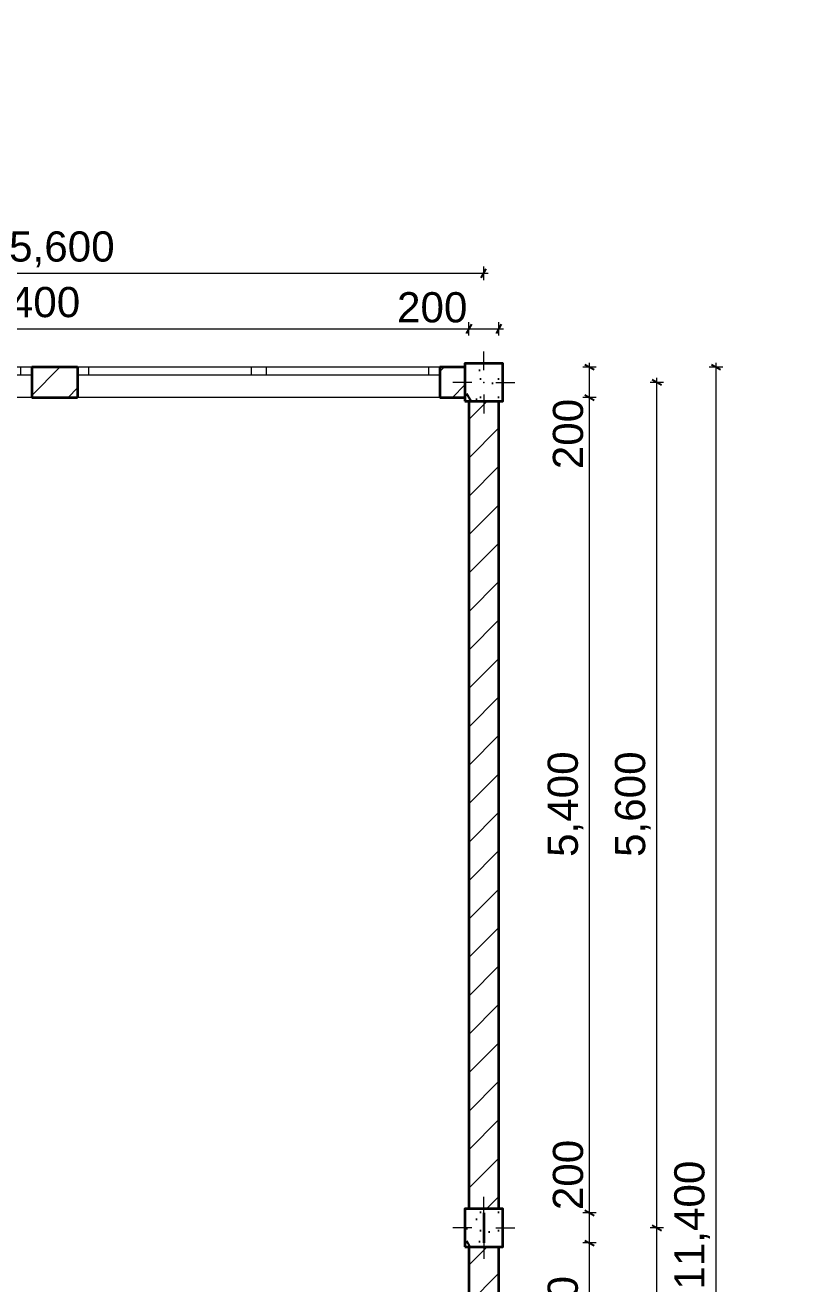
# Model space of a CAD drawing. Header units: millimetres. Extents: x 323482 to 503016, y 8175 to 72038.
# Drawn here: x 438285 to 443389, y 18787 to 27123 of the extents above; entities that cross this region are included whole.
import ezdxf

# ---------------------------------------------------------------- set-up
doc = ezdxf.new("R2010")
doc.units = ezdxf.units.MM
doc.header["$MEASUREMENT"] = 0
for name, color, linetype in [('ARCHICAD Windows', 7, 'Continuous'), ('Dimensioning - General', 7, 'Continuous'), ('Structural - Bearing', 7, 'Continuous')]:
    doc.layers.add(name, color=color, linetype=linetype)
for name, color, linetype, lineweight, true_color in [('ARCHICAD Windows_Pen_No__23', 7, 'Continuous', 20, 0xff6600), ('ARCHICAD Windows_Pen_No__3', 7, 'Continuous', 18, 0xff6600), ('Dimensioning - General_Pen_No__45', 7, 'Continuous', 25, 0x40a5ff), ('Dimensioning - General_Pen_No__85', 7, 'Continuous', 20, 0x80c2ff), ('Structural - Bearing_Pen_No__107', 7, 'Continuous', 13, 0xaaaaaa), ('Structural - Bearing_Pen_No__28', 7, 'Continuous', 35, 0xa80f02), ('Structural - Bearing_Pen_No__48', 7, 'Continuous', 25, 0xa80f02)]:
    doc.layers.add(name, color=color, linetype=linetype, lineweight=lineweight, true_color=true_color)
for name, color, linetype, lineweight in [('ARCHICAD Windows_Pen_No__27', 7, 'Continuous', 35), ('Dimensioning - General_Pen_No__46', 5, 'Continuous', 25), ('Structural - Bearing_Pen_No__20', 1, 'Continuous', 0), ('Structural - Bearing_Pen_No__27', 7, 'Continuous', 35)]:
    doc.layers.add(name, color=color, linetype=linetype, lineweight=lineweight)
doc.styles.add('GENERATED_STYLE_1', font='arial.ttf')
doc.dimstyles.new('GENERATED_STYLE__6', dxfattribs={"dimtxt": 200, "dimasz": 45.6, "dimexe": 0.18, "dimexo": 0.0625, "dimgap": 0.09, "dimtad": 1, "dimtih": 1, "dimtoh": 1, "dimdec": 0, "dimzin": 0, "dimdsep": 46, "dimtxsty": 'GENERATED_STYLE_1', "dimblk": 'ARROWHEAD_2', "dimblk1": 'ARROWHEAD_2', "dimblk2": 'ARROWHEAD_2', "dimcen": 0.09, "dimse1": 1, "dimse2": 1, "dimclrd": 256, "dimclre": 256, "dimclrt": 5, "dimadec": 0, "dimazin": 0, "dimtfac": 1, "dimtdec": 4, "dimtmove": 0, "dimatfit": 3, "dimfxl": 1, "dimtolj": 1, "dimtzin": 0, "dimarcsym": 0})
doc.dimstyles.new('GENERATED_STYLE__7', dxfattribs={"dimtxt": 200, "dimasz": 45.6, "dimexe": 0.18, "dimexo": 0.0625, "dimgap": 0.09, "dimtad": 1, "dimdec": 0, "dimzin": 0, "dimdsep": 46, "dimtxsty": 'GENERATED_STYLE_1', "dimblk": 'ARROWHEAD_2', "dimblk1": 'ARROWHEAD_2', "dimblk2": 'ARROWHEAD_2', "dimcen": 0.09, "dimse1": 1, "dimse2": 1, "dimclrd": 256, "dimclre": 256, "dimclrt": 5, "dimadec": 0, "dimazin": 0, "dimtfac": 1, "dimtdec": 4, "dimtmove": 0, "dimatfit": 3, "dimfxl": 1, "dimtolj": 1, "dimtzin": 0, "dimarcsym": 0})
pattern_1 = [(45, (0, 0), (-127.27922, 127.27922), [])]
pattern_2 = [(0, (0, 0), (0, 623.5383), [60, -300]), (0, (180, 311.8), (0, 623.5383), [60, -300]), (60, (0, 0), (-540, 311.7692), [60, -300]), (60, (360, 0), (-540, 311.7692), [60, -300]), (120, (60, 0), (540, 311.7692), [60, -300]), (120, (420, 0), (540, 311.7692), [60, -300]), (0, (0, 60), (0, 120.000005), [0, -120.000005, 0, -180.000007]), (45, (60, 60), (-84.852817, 84.852817), [0, -90.000004, 0, -150.000006])]

# ---------------------------------------------------------------- blocks, each defined once
blk = doc.blocks.new('Double Sash Window 21_5')
at = {"layer": 'ARCHICAD Windows_Pen_No__23', "color": 30, "linetype": 'Continuous', "lineweight": 20, "true_color": 0xff6600}
for p, q in [((-1200, 0), (-1125, 0)), ((-1125, 0), (-1125, -50)), ((-50, -50), (-50, 0)), ((-50, 0), (0, 0)), ((0, 0), (50, 0)), ((50, 0), (50, -50)), ((1125, -50), (1125, 0)), ((1125, 0), (1200, 0)), ((-1125, -50), (-1200, -50)), ((0, -50), (-50, -50)), ((50, -50), (0, -50)), ((1200, -50), (1125, -50))]:
    blk.add_line(p, q, dxfattribs=at)
at = {"layer": 'ARCHICAD Windows_Pen_No__27', "color": 7, "linetype": 'Continuous', "lineweight": 35}
for p, q in [((-1200, 0), (-1200, -50)), ((-1200, 0), (-1200, -50)), ((1200, 0), (1200, -50)), ((1200, 0), (1200, -50)), ((-1200, -50), (-1200, -200)), ((1200, -50), (1200, -200))]:
    blk.add_line(p, q, dxfattribs=at)
at = {"layer": 'ARCHICAD Windows_Pen_No__3', "color": 30, "linetype": 'Continuous', "lineweight": 18, "true_color": 0xff6600}
for p, q in [((-1200, 0), (1200, 0)), ((-1125, 0), (-50, 0)), ((50, 0), (1125, 0)), ((-50, -50), (-1125, -50)), ((1125, -50), (50, -50)), ((-1200, -200), (1200, -200))]:
    blk.add_line(p, q, dxfattribs=at)
blk = doc.blocks.new('Wall_34', base_point=(416523.1, 24757.2))
at = {"layer": 'Structural - Bearing_Pen_No__107', "linetype": 'Continuous', "lineweight": 13, "true_color": 0xaaaaaa}
h = blk.add_hatch(dxfattribs=at)
h.set_pattern_fill('MASONRY_BLOCK', color=253, style=0, pattern_type=2)
h.set_pattern_definition(pattern_1)
h.paths.add_polyline_path([(438632.6, 24857.2), (438328.8, 24857.2), (438328.8, 24657.2), (438632.6, 24657.2)])
h = blk.add_hatch(dxfattribs=at)
h.set_pattern_fill('MASONRY_BLOCK', color=253, style=0, pattern_type=2)
h.set_pattern_definition(pattern_1)
h.paths.add_polyline_path([(441032.6, 24657.2), (441198.1, 24657.2), (441198.1, 24857.2), (441032.6, 24857.2)])
at = {"layer": 'Structural - Bearing_Pen_No__27', "color": 7, "linetype": 'Continuous', "lineweight": 35}
for p, q in [((438328.8, 24857.2), (438328.8, 24807.2)), ((438632.6, 24857.2), (438632.6, 24807.2)), ((441032.6, 24857.2), (441032.6, 24807.2)), ((438328.8, 24807.2), (438328.8, 24657.2)), ((438632.6, 24807.2), (438632.6, 24657.2)), ((441032.6, 24807.2), (441032.6, 24657.2))]:
    blk.add_line(p, q, dxfattribs=at)
at = {"layer": 'Structural - Bearing_Pen_No__27', "color": 7, "linetype": 'Continuous', "lineweight": 35, "flags": 128}
for points in [[(438632.6, 24857.2), (438328.8, 24857.2)], [(441198.1, 24857.2), (441032.6, 24857.2)], [(438328.8, 24657.2), (438632.6, 24657.2)], [(441032.6, 24657.2), (441198.1, 24657.2)]]:
    blk.add_lwpolyline(points, dxfattribs=at)
at = {"layer": 'ARCHICAD Windows', "color": 21, "linetype": 'Continuous', "lineweight": 18, "true_color": 0xff9955, "xscale": -1, "zscale": 1000}
for p in [(437128.8, 24857.2), (439832.6, 24857.2)]:
    blk.add_blockref('Double Sash Window 21_5', p, dxfattribs=at)
blk = doc.blocks.new('Wall_36', base_point=(441323.1, 24757.2))
at = {"layer": 'Structural - Bearing_Pen_No__107', "linetype": 'Continuous', "lineweight": 13, "true_color": 0xaaaaaa}
h = blk.add_hatch(dxfattribs=at)
h.set_pattern_fill('MASONRY_BLOCK', color=253, style=0, pattern_type=2)
h.set_pattern_definition(pattern_1)
h.paths.add_polyline_path([(441423.1, 24632.2), (441223.1, 24632.2), (441223.1, 19282.2), (441423.1, 19282.2)])
h = blk.add_hatch(dxfattribs=at)
h.set_pattern_fill('MASONRY_BLOCK', color=253, style=0, pattern_type=2)
h.set_pattern_definition(pattern_1)
h.paths.add_polyline_path([(441423.1, 19032.2), (441223.1, 19032.2), (441223.1, 13682.2), (441423.1, 13682.2)])
at = {"layer": 'Structural - Bearing_Pen_No__27', "color": 7, "linetype": 'Continuous', "lineweight": 35, "flags": 128}
for points in [[(441223.1, 24632.2), (441223.1, 19282.2)], [(441423.1, 19282.2), (441423.1, 24632.2)], [(441223.1, 19032.2), (441223.1, 17907.2)], [(441423.1, 13682.2), (441423.1, 19032.2)]]:
    blk.add_lwpolyline(points, dxfattribs=at)
blk = doc.blocks.new('Wall_46', base_point=(441322.1, 19157.2))
at = {"layer": 'Structural - Bearing_Pen_No__107', "linetype": 'Continuous', "lineweight": 13, "true_color": 0xaaaaaa}
h = blk.add_hatch(dxfattribs=at)
h.set_pattern_fill('MASONRY_BLOCK', color=253, style=0, pattern_type=2)
h.set_pattern_definition(pattern_1)
h.paths.add_polyline_path([(441322.1, 19057.2), (441323.1, 19057.2), (441323.1, 19257.2), (441322.1, 19257.2)])
at = {"layer": 'Structural - Bearing_Pen_No__27', "color": 7, "linetype": 'Continuous', "lineweight": 35, "flags": 128}
for points in [[(441323.1, 19257.2), (441322.1, 19257.2)], [(441322.1, 19257.2), (441322.1, 19057.2)], [(441322.1, 19057.2), (441323.1, 19057.2)]]:
    blk.add_lwpolyline(points, dxfattribs=at)
blk = doc.blocks.new('Column_46', base_point=(441323.1, 24757.2))
at = {"layer": 'Structural - Bearing_Pen_No__48', "linetype": 'Continuous', "lineweight": 25, "true_color": 0xa80f02}
h = blk.add_hatch(dxfattribs=at)
h.set_pattern_fill('STRUCTURAL_CONCRETE', color=14, style=0, pattern_type=2)
h.set_pattern_definition(pattern_2)
h.paths.add_polyline_path([(441198.1, 24632.2), (441448.1, 24632.2), (441448.1, 24882.2), (441198.1, 24882.2)])
at = {"layer": 'Structural - Bearing_Pen_No__20', "color": 1, "linetype": 'Continuous', "lineweight": 0}
for p, q in [((441323.1, 24837.2), (441323.1, 24962.2)), ((441243.1, 24757.2), (441118.1, 24757.2)), ((441323.1, 24677.2), (441323.1, 24552.2)), ((441403.1, 24757.2), (441528.1, 24757.2))]:
    blk.add_line(p, q, dxfattribs=at)
blk.add_point((441323.1, 24757.2), dxfattribs=at)
at = {"layer": 'Structural - Bearing_Pen_No__28', "color": 14, "linetype": 'Continuous', "lineweight": 35, "true_color": 0xa80f02, "flags": 128}
blk.add_lwpolyline([(441198.1, 24632.2), (441448.1, 24632.2), (441448.1, 24882.2), (441198.1, 24882.2)], close=True, dxfattribs=at)
blk = doc.blocks.new('Column_52', base_point=(441323.1, 19157.2))
at = {"layer": 'Structural - Bearing_Pen_No__48', "linetype": 'Continuous', "lineweight": 25, "true_color": 0xa80f02}
h = blk.add_hatch(dxfattribs=at)
h.set_pattern_fill('STRUCTURAL_CONCRETE', color=14, style=0, pattern_type=2)
h.set_pattern_definition(pattern_2)
h.paths.add_polyline_path([(441198.1, 19032.2), (441448.1, 19032.2), (441448.1, 19282.2), (441198.1, 19282.2)])
at = {"layer": 'Structural - Bearing_Pen_No__20', "color": 1, "linetype": 'Continuous', "lineweight": 0}
for p, q in [((441323.1, 19237.2), (441323.1, 19362.2)), ((441243.1, 19157.2), (441118.1, 19157.2)), ((441403.1, 19157.2), (441528.1, 19157.2)), ((441323.1, 19077.2), (441323.1, 18952.2))]:
    blk.add_line(p, q, dxfattribs=at)
blk.add_point((441323.1, 19157.2), dxfattribs=at)
at = {"layer": 'Structural - Bearing_Pen_No__28', "color": 14, "linetype": 'Continuous', "lineweight": 35, "true_color": 0xa80f02, "flags": 128}
blk.add_lwpolyline([(441198.1, 19032.2), (441448.1, 19032.2), (441448.1, 19282.2), (441198.1, 19282.2)], close=True, dxfattribs=at)
blk = doc.blocks.new('*D294')
at = {"layer": 'Dimensioning - General_Pen_No__45', "color": 161, "linetype": 'Continuous', "lineweight": 25, "true_color": 0x40a5ff, "transparency": 16777216}
for p, q in [((435840.4, 25142), (435805.8, 25082)), ((441240.4, 25142), (441205.8, 25082))]:
    blk.add_line(p, q, dxfattribs=at)
at = {"layer": 'Dimensioning - General_Pen_No__85', "color": 151, "linetype": 'Continuous', "lineweight": 20, "true_color": 0x80c2ff, "transparency": 16777216}
for p, q in [((435823.1, 25067), (435823.1, 25157)), ((435823.1, 25112), (441223.1, 25112)), ((441223.1, 25067), (441223.1, 25157))]:
    blk.add_line(p, q, dxfattribs=at)
at = {"layer": 'Dimensioning - General_Pen_No__46', "color": 5, "lineweight": 25, "transparency": 16777216, "char_height": 200, "attachment_point": 7, "style": 'GENERATED_STYLE_1'}
for s, insert in [('\\A1;5,400', (437951.1, 25152)), ('\\A1;200', (440748.1, 25152))]:
    blk.add_mtext(s, dxfattribs=dict(at, insert=insert))
blk = doc.blocks.new('ARROWHEAD_2')
at = {"color": 0, "linetype": 'Continuous', "lineweight": 0}
for p, q in [((0, 0), (-1, 0)), ((-0.38, -0.66), (0.38, 0.66))]:
    blk.add_line(p, q, dxfattribs=at)
blk = doc.blocks.new('*D295')
at = {"layer": 'Dimensioning - General_Pen_No__45', "color": 161, "linetype": 'Continuous', "lineweight": 25, "true_color": 0x40a5ff, "transparency": 16777216}
for p, q in [((441240.4, 25142), (441205.8, 25082)), ((441405.8, 25082), (441440.4, 25142))]:
    blk.add_line(p, q, dxfattribs=at)
at = {"layer": 'Dimensioning - General_Pen_No__85', "color": 151, "linetype": 'Continuous', "lineweight": 20, "true_color": 0x80c2ff, "transparency": 16777216}
for p, q in [((441223.1, 25067), (441223.1, 25157)), ((441223.1, 25112), (441423.1, 25112)), ((441423.1, 25067), (441423.1, 25157)), ((441423.1, 25112), (441452.5, 25112))]:
    blk.add_line(p, q, dxfattribs=at)
blk = doc.blocks.new('*D302')
at = {"layer": 'Dimensioning - General_Pen_No__45', "color": 161, "linetype": 'Continuous', "lineweight": 25, "true_color": 0x40a5ff, "transparency": 16777216}
for p, q in [((441993, 19074.5), (442053, 19039.9)), ((441993, 17924.5), (442053, 17889.9))]:
    blk.add_line(p, q, dxfattribs=at)
at = {"layer": 'Dimensioning - General_Pen_No__85', "color": 151, "linetype": 'Continuous', "lineweight": 20, "true_color": 0x80c2ff, "transparency": 16777216}
for p, q in [((442068, 19057.2), (441978, 19057.2)), ((442023, 17907.2), (442023, 19057.2)), ((442068, 17907.2), (441978, 17907.2))]:
    blk.add_line(p, q, dxfattribs=at)
at = {"layer": 'Dimensioning - General_Pen_No__46', "color": 5, "lineweight": 25, "transparency": 16777216, "insert": (441983, 18139), "char_height": 200, "attachment_point": 7, "rotation": 90, "style": 'GENERATED_STYLE_1'}
blk.add_mtext('\\A1;1,150', dxfattribs=at)
blk = doc.blocks.new('*D303')
at = {"layer": 'Dimensioning - General_Pen_No__45', "color": 161, "linetype": 'Continuous', "lineweight": 25, "true_color": 0x40a5ff, "transparency": 16777216}
for p, q in [((441993, 19274.5), (442053, 19239.9)), ((441993, 19074.5), (442053, 19039.9))]:
    blk.add_line(p, q, dxfattribs=at)
at = {"layer": 'Dimensioning - General_Pen_No__85', "color": 151, "linetype": 'Continuous', "lineweight": 20, "true_color": 0x80c2ff, "transparency": 16777216}
for p, q in [((442068, 19257.2), (441978, 19257.2)), ((442023, 19057.2), (442023, 19257.2)), ((442068, 19057.2), (441978, 19057.2))]:
    blk.add_line(p, q, dxfattribs=at)
blk = doc.blocks.new('*D304')
at = {"layer": 'Dimensioning - General_Pen_No__45', "color": 161, "linetype": 'Continuous', "lineweight": 25, "true_color": 0x40a5ff, "transparency": 16777216}
for p, q in [((441993, 24674.5), (442053, 24639.9)), ((441993, 19274.5), (442053, 19239.9))]:
    blk.add_line(p, q, dxfattribs=at)
at = {"layer": 'Dimensioning - General_Pen_No__85', "color": 151, "linetype": 'Continuous', "lineweight": 20, "true_color": 0x80c2ff, "transparency": 16777216}
for p, q in [((442068, 24657.2), (441978, 24657.2)), ((442023, 19257.2), (442023, 24657.2)), ((442068, 19257.2), (441978, 19257.2))]:
    blk.add_line(p, q, dxfattribs=at)
at = {"layer": 'Dimensioning - General_Pen_No__46', "color": 5, "lineweight": 25, "transparency": 16777216, "char_height": 200, "attachment_point": 7, "rotation": 90, "style": 'GENERATED_STYLE_1'}
for s, insert in [('\\A1;200', (441983, 24182.2)), ('\\A1;5,400', (441983, 21614)), ('\\A1;200', (441983, 19274.5))]:
    blk.add_mtext(s, dxfattribs=dict(at, insert=insert))
blk = doc.blocks.new('*D305')
at = {"layer": 'Dimensioning - General_Pen_No__45', "color": 161, "linetype": 'Continuous', "lineweight": 25, "true_color": 0x40a5ff, "transparency": 16777216}
for p, q in [((442053, 24839.9), (441993, 24874.5)), ((441993, 24674.5), (442053, 24639.9))]:
    blk.add_line(p, q, dxfattribs=at)
at = {"layer": 'Dimensioning - General_Pen_No__85', "color": 151, "linetype": 'Continuous', "lineweight": 20, "true_color": 0x80c2ff, "transparency": 16777216}
for p, q in [((442068, 24857.2), (441978, 24857.2)), ((442023, 24857.2), (442023, 24886.5)), ((442023, 24657.2), (442023, 24857.2)), ((442068, 24657.2), (441978, 24657.2))]:
    blk.add_line(p, q, dxfattribs=at)
blk = doc.blocks.new('*D319')
at = {"layer": 'Dimensioning - General_Pen_No__45', "color": 161, "linetype": 'Continuous', "lineweight": 25, "true_color": 0x40a5ff, "transparency": 16777216}
for p, q in [((435840.4, 12985.3), (435805.8, 12925.3)), ((441240.4, 12985.3), (441205.8, 12925.3))]:
    blk.add_line(p, q, dxfattribs=at)
at = {"layer": 'Dimensioning - General_Pen_No__85', "color": 151, "linetype": 'Continuous', "lineweight": 20, "true_color": 0x80c2ff, "transparency": 16777216}
for p, q in [((435823.1, 12910.3), (435823.1, 13000.3)), ((435823.1, 12955.3), (441223.1, 12955.3)), ((441223.1, 12910.3), (441223.1, 13000.3))]:
    blk.add_line(p, q, dxfattribs=at)
at = {"layer": 'Dimensioning - General_Pen_No__46', "color": 5, "lineweight": 25, "transparency": 16777216, "char_height": 200, "attachment_point": 7, "style": 'GENERATED_STYLE_1'}
for s, insert in [('\\A1;5,400', (437951.1, 12995.3)), ('\\A1;200', (440748.1, 12995.3))]:
    blk.add_mtext(s, dxfattribs=dict(at, insert=insert))
blk = doc.blocks.new('*D320')
at = {"layer": 'Dimensioning - General_Pen_No__45', "color": 161, "linetype": 'Continuous', "lineweight": 25, "true_color": 0x40a5ff, "transparency": 16777216}
for p, q in [((441240.4, 12985.3), (441205.8, 12925.3)), ((441405.8, 12925.3), (441440.4, 12985.3))]:
    blk.add_line(p, q, dxfattribs=at)
at = {"layer": 'Dimensioning - General_Pen_No__85', "color": 151, "linetype": 'Continuous', "lineweight": 20, "true_color": 0x80c2ff, "transparency": 16777216}
for p, q in [((441223.1, 12910.3), (441223.1, 13000.3)), ((441223.1, 12955.3), (441423.1, 12955.3)), ((441423.1, 12910.3), (441423.1, 13000.3)), ((441423.1, 12955.3), (441452.5, 12955.3))]:
    blk.add_line(p, q, dxfattribs=at)
blk = doc.blocks.new('*D335')
at = {"layer": 'Dimensioning - General_Pen_No__45', "color": 161, "linetype": 'Continuous', "lineweight": 25, "true_color": 0x40a5ff, "transparency": 16777216}
for p, q in [((416440.4, 12093.9), (416405.8, 12033.9)), ((441405.8, 12033.9), (441440.4, 12093.9))]:
    blk.add_line(p, q, dxfattribs=at)
at = {"layer": 'Dimensioning - General_Pen_No__85', "color": 151, "linetype": 'Continuous', "lineweight": 20, "true_color": 0x80c2ff, "transparency": 16777216}
for p, q in [((416423.1, 12018.9), (416423.1, 12108.9)), ((441423.1, 12018.9), (441423.1, 12108.9)), ((416393.8, 12063.9), (416423.1, 12063.9)), ((416423.1, 12063.9), (441423.1, 12063.9)), ((441423.1, 12063.9), (441452.5, 12063.9))]:
    blk.add_line(p, q, dxfattribs=at)
at = {"layer": 'Dimensioning - General_Pen_No__46', "color": 5, "lineweight": 25, "transparency": 16777216, "insert": (428503.7, 12103.9), "char_height": 200, "attachment_point": 7, "style": 'GENERATED_STYLE_1'}
blk.add_mtext('\\A1;25,000', dxfattribs=at)
blk = doc.blocks.new('*D341')
at = {"layer": 'Dimensioning - General_Pen_No__45', "color": 161, "linetype": 'Continuous', "lineweight": 25, "true_color": 0x40a5ff, "transparency": 16777216}
for p, q in [((442438.7, 19174.5), (442498.7, 19139.9)), ((442438.7, 13574.5), (442498.7, 13539.9))]:
    blk.add_line(p, q, dxfattribs=at)
at = {"layer": 'Dimensioning - General_Pen_No__85', "color": 151, "linetype": 'Continuous', "lineweight": 20, "true_color": 0x80c2ff, "transparency": 16777216}
for p, q in [((442513.7, 19157.2), (442423.7, 19157.2)), ((442468.7, 13557.2), (442468.7, 19157.2)), ((442513.7, 13557.2), (442423.7, 13557.2)), ((442468.7, 13527.9), (442468.7, 13557.2))]:
    blk.add_line(p, q, dxfattribs=at)
at = {"layer": 'Dimensioning - General_Pen_No__46', "color": 5, "lineweight": 25, "transparency": 16777216, "insert": (442428.7, 16014), "char_height": 200, "attachment_point": 7, "rotation": 90, "style": 'GENERATED_STYLE_1'}
blk.add_mtext('\\A1;5,600', dxfattribs=at)
blk = doc.blocks.new('*D342')
at = {"layer": 'Dimensioning - General_Pen_No__45', "color": 161, "linetype": 'Continuous', "lineweight": 25, "true_color": 0x40a5ff, "transparency": 16777216}
for p, q in [((442498.7, 24739.9), (442438.7, 24774.5)), ((442438.7, 19174.5), (442498.7, 19139.9))]:
    blk.add_line(p, q, dxfattribs=at)
at = {"layer": 'Dimensioning - General_Pen_No__85', "color": 151, "linetype": 'Continuous', "lineweight": 20, "true_color": 0x80c2ff, "transparency": 16777216}
for p, q in [((442468.7, 24757.2), (442468.7, 24786.5)), ((442513.7, 24757.2), (442423.7, 24757.2)), ((442468.7, 19157.2), (442468.7, 24757.2)), ((442513.7, 19157.2), (442423.7, 19157.2))]:
    blk.add_line(p, q, dxfattribs=at)
at = {"layer": 'Dimensioning - General_Pen_No__46', "color": 5, "lineweight": 25, "transparency": 16777216, "insert": (442428.7, 21614), "char_height": 200, "attachment_point": 7, "rotation": 90, "style": 'GENERATED_STYLE_1'}
blk.add_mtext('\\A1;5,600', dxfattribs=at)
blk = doc.blocks.new('*D343')
at = {"layer": 'Dimensioning - General_Pen_No__45', "color": 161, "linetype": 'Continuous', "lineweight": 25, "true_color": 0x40a5ff, "transparency": 16777216}
for p, q in [((442891.3, 24839.9), (442831.3, 24874.5)), ((442831.3, 13474.5), (442891.3, 13439.9))]:
    blk.add_line(p, q, dxfattribs=at)
at = {"layer": 'Dimensioning - General_Pen_No__85', "color": 151, "linetype": 'Continuous', "lineweight": 20, "true_color": 0x80c2ff, "transparency": 16777216}
for p, q in [((442906.3, 24857.2), (442816.3, 24857.2)), ((442861.3, 24857.2), (442861.3, 24886.5)), ((442861.3, 13457.2), (442861.3, 24857.2)), ((442906.3, 13457.2), (442816.3, 13457.2)), ((442861.3, 13427.9), (442861.3, 13457.2))]:
    blk.add_line(p, q, dxfattribs=at)
at = {"layer": 'Dimensioning - General_Pen_No__46', "color": 5, "lineweight": 25, "transparency": 16777216, "insert": (442821.3, 18747.9), "char_height": 200, "attachment_point": 7, "rotation": 90, "style": 'GENERATED_STYLE_1'}
blk.add_mtext('\\A1;11,400', dxfattribs=at)
blk = doc.blocks.new('*D348')
at = {"layer": 'Dimensioning - General_Pen_No__45', "color": 161, "linetype": 'Continuous', "lineweight": 25, "true_color": 0x40a5ff, "transparency": 16777216}
for p, q in [((435739.4, 25510.2), (435704.8, 25450.2)), ((441304.8, 25450.2), (441339.4, 25510.2))]:
    blk.add_line(p, q, dxfattribs=at)
at = {"layer": 'Dimensioning - General_Pen_No__85', "color": 151, "linetype": 'Continuous', "lineweight": 20, "true_color": 0x80c2ff, "transparency": 16777216}
for p, q in [((435722.1, 25435.2), (435722.1, 25525.2)), ((441322.1, 25435.2), (441322.1, 25525.2)), ((435722.1, 25480.2), (441322.1, 25480.2)), ((441322.1, 25480.2), (441351.5, 25480.2))]:
    blk.add_line(p, q, dxfattribs=at)
at = {"layer": 'Dimensioning - General_Pen_No__46', "color": 5, "lineweight": 25, "transparency": 16777216, "insert": (438178.9, 25520.2), "char_height": 200, "attachment_point": 7, "style": 'GENERATED_STYLE_1'}
blk.add_mtext('\\A1;5,600', dxfattribs=at)

msp = doc.modelspace()

# ---------------------------------------------------------------- block references
at = {"layer": 'Structural - Bearing', "color": 14, "lineweight": 35, "true_color": 0xa80f02}
for name, p in [('Column_46', (441323.1, 24757.2)), ('Column_52', (441323.1, 19157.2))]:
    msp.add_blockref(name, p, dxfattribs=at)
at = {"layer": 'Structural - Bearing', "color": 7, "lineweight": 35}
for name, p in [('Wall_34', (416523.1, 24757.2)), ('Wall_36', (441323.1, 24757.2)), ('Wall_46', (441322.1, 19157.2))]:
    msp.add_blockref(name, p, dxfattribs=at)

# ---------------------------------------------------------------- dimensions: what is measured, and where the dimension line sits
at = {"layer": 'Dimensioning - General', "color": 151, "linetype": 'Continuous', "lineweight": 20, "true_color": 0x80c2ff}
for base, p1, p2, picture, middle in [((441322.1, 25480.2), (435722.1, 27123.3), (441322.1, 27123.3), '*D348', (438532.2, 25620.2)), ((441223.1, 25112), (435823.1, 21957.2), (441223.1, 19157.2), '*D294', (438304.3, 25252)), ((441423.1, 25112), (441223.1, 19157.2), (441423.1, 19157.2), '*D295', (440983.6, 25252)), ((441423.1, 12063.9), (416423.1, 19157.2), (441423.1, 19157.2), '*D335', (428935.4, 12203.9)), ((441223.1, 12955.3), (435823.1, 15632.2), (441223.1, 19157.2), '*D319', (438304.3, 13095.3)), ((441423.1, 12955.3), (441223.1, 19157.2), (441423.1, 19157.2), '*D320', (440983.6, 13095.3))]:
    dim = msp.add_linear_dim(base=base, p1=p1, p2=p2, dimstyle='GENERATED_STYLE__6', dxfattribs=at)
    dim.commit()
    dim.dimension.update_dxf_attribs({"geometry": picture, "text_midpoint": middle, "dimtype": 160})
for base, p1, p2, picture, middle in [((442023, 24857.2), (428923.1, 24657.2), (428923.1, 24857.2), '*D305', (441883, 24417.7)), ((442861.3, 24857.2), (428923.1, 13457.2), (428923.1, 24857.2), '*D343', (442721.3, 19179.6)), ((442468.7, 24757.2), (443389.2, 19157.2), (443389.2, 24757.2), '*D342', (442328.7, 21967.2)), ((442023, 24657.2), (423323.3, 19257.2), (428923.1, 24657.2), '*D304', (441883, 21967.2)), ((442023, 19257.2), (423323.3, 19057.2), (423323.3, 19257.2), '*D303', (441883, 19510)), ((442468.7, 19157.2), (443389.2, 13557.2), (443389.2, 19157.2), '*D341', (442328.7, 16367.2)), ((442023, 19057.2), (435723.3, 17907.2), (423323.3, 19057.2), '*D302', (441883, 18492.2))]:
    dim = msp.add_linear_dim(base=base, p1=p1, p2=p2, angle=90, dimstyle='GENERATED_STYLE__7', dxfattribs=at)
    dim.commit()
    dim.dimension.update_dxf_attribs({"geometry": picture, "text_midpoint": middle, "dimtype": 160, "text_rotation": 90})

doc.saveas('drawing.dxf')
